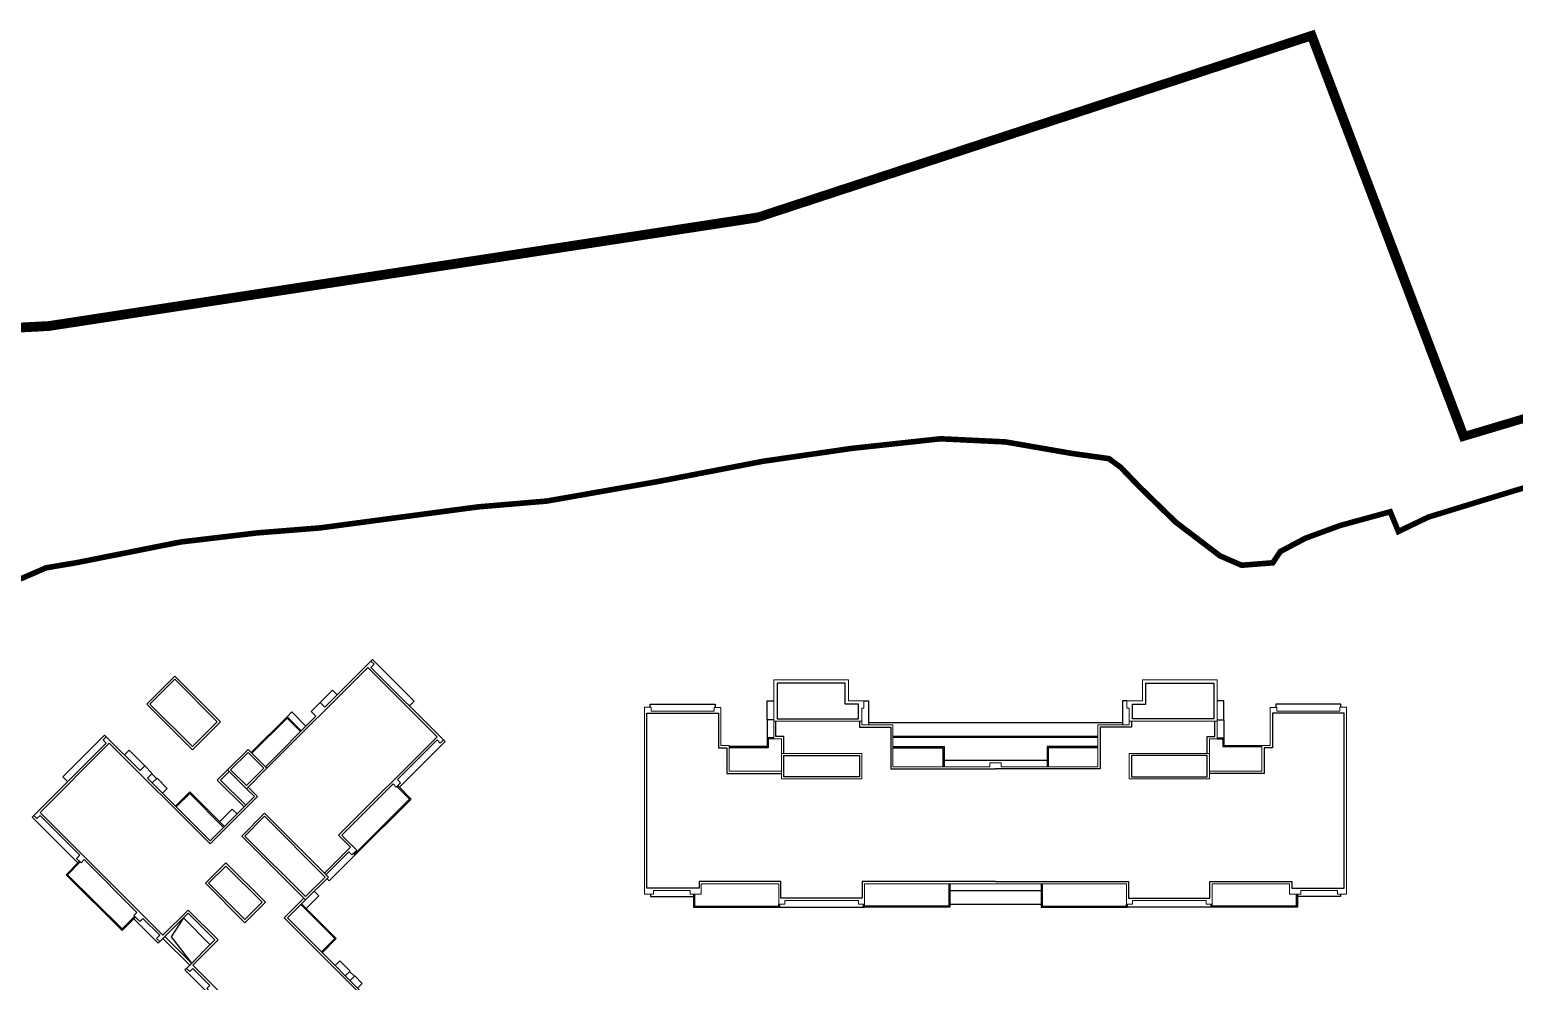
# Model space of a CAD drawing. Header units: millimetres. Extents: x 12325263 to 13848842, y -1463133 to 573208.
# Drawn here: x 12639138 to 12644135, y -1042932 to -1039730 of the extents above; entities that cross this region are included whole.
import ezdxf
from ezdxf.lldxf.tags import DXFTag

# ---------------------------------------------------------------- set-up
doc = ezdxf.new("R2010")
doc.units = ezdxf.units.MM
doc.header["$LTSCALE"] = 1000
doc.linetypes.add('示意图$0$DASHDOT', pattern=[25.4, 12.7, -6.35, 0, -6.35])
for name, color, linetype in [('图签 A1$0$净用地范围线', 6, 'Continuous'), ('建筑轮廓-首层平台', 90, 'Continuous'), ('示意图$0$WALL', 4, 'Continuous'), ('示意图$0$净用地范围线', 6, 'Continuous'), ('示意图$0$图签 A1$0$净用地范围线', 6, 'Continuous'), ('示意图$0$建筑轮廓-窗-阳台', 255, 'Continuous'), ('示意图$0$建筑轮廓-首层平台', 90, 'Continuous')]:
    doc.layers.add(name, color=color, linetype=linetype)
doc.layers.add('示意图$0$建筑轮廓-塔楼', color=4, linetype='Continuous', lineweight=0)
tags = doc.linetypes.add('图签 A1$0$DASHDOT', pattern=[1, 0.5, -0.25, 0, -0.25]).pattern_tags.tags
tags[10:11] = [DXFTag(74, 4), DXFTag(75, 0), DXFTag(340, '0'), DXFTag(46, 1.0), DXFTag(50, 0.0), DXFTag(44, 0.0), DXFTag(45, 0.0)]
tags[8:9] = [DXFTag(74, 4), DXFTag(75, 0), DXFTag(340, '0'), DXFTag(46, 1.0), DXFTag(50, 0.0), DXFTag(44, 0.0), DXFTag(45, 0.0)]
tags[6:7] = [DXFTag(74, 4), DXFTag(75, 0), DXFTag(340, '0'), DXFTag(46, 1.0), DXFTag(50, 0.0), DXFTag(44, 0.0), DXFTag(45, 0.0)]
tags[4:5] = [DXFTag(74, 4), DXFTag(75, 0), DXFTag(340, '0'), DXFTag(46, 1.0), DXFTag(50, 0.0), DXFTag(44, 0.0), DXFTag(45, 0.0)]
tags = doc.linetypes.add('示意图$0$图签 A1$0$DASHDOT', pattern=[1, 0.5, -0.25, 0, -0.25]).pattern_tags.tags
tags[10:11] = [DXFTag(74, 4), DXFTag(75, 0), DXFTag(340, '0'), DXFTag(46, 1.0), DXFTag(50, 0.0), DXFTag(44, 0.0), DXFTag(45, 0.0)]
tags[8:9] = [DXFTag(74, 4), DXFTag(75, 0), DXFTag(340, '0'), DXFTag(46, 1.0), DXFTag(50, 0.0), DXFTag(44, 0.0), DXFTag(45, 0.0)]
tags[6:7] = [DXFTag(74, 4), DXFTag(75, 0), DXFTag(340, '0'), DXFTag(46, 1.0), DXFTag(50, 0.0), DXFTag(44, 0.0), DXFTag(45, 0.0)]
tags[4:5] = [DXFTag(74, 4), DXFTag(75, 0), DXFTag(340, '0'), DXFTag(46, 1.0), DXFTag(50, 0.0), DXFTag(44, 0.0), DXFTag(45, 0.0)]

# ---------------------------------------------------------------- blocks, each defined once
blk = doc.blocks.new('示意图$0$444444#')
at = {"layer": '示意图$0$建筑轮廓-塔楼'}
for points in [[(712059.77, 2542305.18), (712059.77, 2542308.78), (712059.07, 2542308.78), (712059.07, 2542314.08), (712065.77, 2542314.08), (712065.77, 2542312.18), (712067.17, 2542312.18), (712067.17, 2542311.53), (712066.97, 2542311.53), (712066.97, 2542310.03), (712069.77, 2542310.03), (712069.77, 2542306.28), (712078.47, 2542306.28), (712078.47, 2542306.63), (712078.97, 2542306.63)], [(712065.77, 2542312.18), (712065.77, 2542314.08), (712059.07, 2542314.08), (712059.07, 2542310.38), (712066.97, 2542310.38), (712066.97, 2542311.53), (712067.17, 2542311.53), (712067.17, 2542312.18), (712065.77, 2542312.18)], [(712098.17, 2542305.18), (712098.17, 2542308.78), (712098.87, 2542308.78), (712098.87, 2542314.08), (712092.17, 2542314.08), (712092.17, 2542312.18), (712090.77, 2542312.18), (712090.77, 2542311.53), (712090.97, 2542311.53), (712090.97, 2542310.03), (712088.17, 2542310.03), (712088.17, 2542306.28), (712079.47, 2542306.28), (712079.47, 2542306.63), (712078.97, 2542306.63)], [(712092.17, 2542312.18), (712092.17, 2542314.08), (712098.87, 2542314.08), (712098.87, 2542310.38), (712090.97, 2542310.38), (712090.97, 2542311.53), (712090.77, 2542311.53), (712090.77, 2542312.18), (712092.17, 2542312.18)], [(712047.47, 2542311.63), (712048.07, 2542311.63), (712048.07, 2542311.28), (712053.72, 2542311.28), (712053.72, 2542311.58), (712054.32, 2542311.58), (712054.32, 2542308.18), (712055.07, 2542308.18), (712055.07, 2542305.88), (712059.77, 2542305.88)], [(712078.97, 2542295.78), (712067.22, 2542295.78), (712067.22, 2542293.93), (712066.67, 2542293.93), (712066.67, 2542294.28), (712060.07, 2542294.28), (712060.07, 2542293.93), (712059.52, 2542293.93), (712059.52, 2542295.78), (712052.57, 2542295.78), (712052.57, 2542294.83), (712051.57, 2542294.83), (712051.57, 2542295.18), (712048.27, 2542295.18), (712048.27, 2542294.83), (712047.47, 2542294.83), (712047.47, 2542311.63)], [(712078.97, 2542295.78), (712090.72, 2542295.78), (712090.72, 2542293.93), (712091.27, 2542293.93), (712091.27, 2542294.28), (712097.87, 2542294.28), (712097.87, 2542293.93), (712098.42, 2542293.93), (712098.42, 2542295.78), (712105.37, 2542295.78), (712105.37, 2542294.83), (712106.37, 2542294.83), (712106.37, 2542295.18), (712109.67, 2542295.18), (712109.67, 2542294.83), (712110.47, 2542294.83), (712110.47, 2542311.63)], [(712110.47, 2542311.63), (712109.87, 2542311.63), (712109.87, 2542311.28), (712104.22, 2542311.28), (712104.22, 2542311.58), (712103.62, 2542311.58), (712103.62, 2542308.18), (712102.87, 2542308.18), (712102.87, 2542305.88), (712098.17, 2542305.88)], [(712066.77, 2542307.28), (712066.77, 2542305.38), (712059.97, 2542305.38), (712059.97, 2542307.28)]]:
    blk.add_lwpolyline(points, dxfattribs=at)
for points in [[(712059.77, 2542307.48), (712066.97, 2542307.48), (712066.97, 2542305.18), (712059.77, 2542305.18)], [(712098.17, 2542307.48), (712090.97, 2542307.48), (712090.97, 2542305.18), (712098.17, 2542305.18)]]:
    blk.add_lwpolyline(points, close=True, dxfattribs=at)
at = {"layer": '示意图$0$建筑轮廓-窗-阳台'}
for points in [[(712065.47, 2542311.88), (712065.47, 2542313.78), (712059.37, 2542313.78), (712059.37, 2542310.58), (712066.67, 2542310.58), (712066.67, 2542311.83), (712066.67, 2542311.83), (712066.67, 2542311.88)], [(712092.47, 2542311.88), (712092.47, 2542313.78), (712098.57, 2542313.78), (712098.57, 2542310.58), (712091.27, 2542310.58), (712091.27, 2542311.83), (712091.27, 2542311.83), (712091.27, 2542311.88)], [(712059.97, 2542307.28), (712066.77, 2542307.28), (712066.77, 2542305.38), (712059.97, 2542305.38)], [(712097.97, 2542307.28), (712091.17, 2542307.28), (712091.17, 2542305.38), (712097.97, 2542305.38)]]:
    blk.add_lwpolyline(points, close=True, dxfattribs=at)
for points in [[(712047.97, 2542311.63), (712047.97, 2542311.88), (712053.82, 2542311.88), (712053.82, 2542311.58)], [(712058.47, 2542310.48), (712058.47, 2542312.18), (712059.07, 2542312.18)], [(712067.17, 2542312.18), (712067.57, 2542312.18), (712067.57, 2542310.03)], [(712090.77, 2542312.18), (712090.37, 2542312.18), (712090.37, 2542310.03)], [(712099.47, 2542310.48), (712099.47, 2542312.18), (712098.87, 2542312.18)], [(712109.97, 2542311.63), (712109.97, 2542311.88), (712104.12, 2542311.88), (712104.12, 2542311.58)], [(712078.97, 2542295.98), (712067.02, 2542295.98), (712067.02, 2542294.48), (712059.72, 2542294.48), (712059.72, 2542295.98), (712052.37, 2542295.98), (712052.37, 2542295.38), (712047.67, 2542295.38), (712047.67, 2542311.08), (712054.12, 2542311.08), (712054.12, 2542307.98), (712054.87, 2542307.98), (712054.87, 2542305.68), (712059.77, 2542305.68)], [(712059.07, 2542310.48), (712058.47, 2542310.48), (712058.47, 2542308.08), (712055.07, 2542308.08)], [(712078.97, 2542295.98), (712090.92, 2542295.98), (712090.92, 2542294.48), (712098.22, 2542294.48), (712098.22, 2542295.98), (712105.57, 2542295.98), (712105.57, 2542295.38), (712110.27, 2542295.38), (712110.27, 2542311.08), (712103.82, 2542311.08), (712103.82, 2542307.98), (712103.07, 2542307.98), (712103.07, 2542305.68), (712098.17, 2542305.68)], [(712098.87, 2542310.48), (712099.47, 2542310.48), (712099.47, 2542308.18), (712102.87, 2542308.18)], [(712059.97, 2542307.48), (712059.97, 2542308.98), (712059.27, 2542308.98), (712059.27, 2542310.38)], [(712066.77, 2542310.38), (712066.77, 2542309.83), (712069.57, 2542309.83), (712069.57, 2542306.08), (712078.97, 2542306.08)], [(712067.57, 2542310.25), (712090.37, 2542310.25)], [(712091.17, 2542310.38), (712091.17, 2542309.83), (712088.37, 2542309.83), (712088.37, 2542306.08), (712078.97, 2542306.08)], [(712097.97, 2542307.48), (712097.97, 2542308.98), (712098.67, 2542308.98), (712098.67, 2542310.38)], [(712059.07, 2542308.78), (712058.57, 2542308.78), (712058.57, 2542307.98), (712055.07, 2542307.98)], [(712059.07, 2542308.88), (712058.47, 2542308.88)], [(712069.77, 2542309.03), (712088.17, 2542309.03)], [(712069.77, 2542308.93), (712088.17, 2542308.93)], [(712069.77, 2542308.08), (712074.35, 2542308.08), (712074.35, 2542306.28)], [(712069.77, 2542307.98), (712074.25, 2542307.98), (712074.25, 2542306.28)], [(712088.17, 2542308.08), (712083.6, 2542308.08), (712083.6, 2542306.28)], [(712088.17, 2542307.98), (712083.7, 2542307.98), (712083.7, 2542306.28)], [(712098.87, 2542308.88), (712099.47, 2542308.88)], [(712098.87, 2542308.78), (712099.37, 2542308.78), (712099.37, 2542308.08), (712102.87, 2542308.08)], [(712074.35, 2542306.88), (712083.6, 2542306.88)], [(712091.17, 2542307.28), (712091.17, 2542305.38), (712097.97, 2542305.38), (712097.97, 2542307.28)], [(712048.02, 2542294.83), (712048.02, 2542294.63), (712051.87, 2542294.63)], [(712051.87, 2542294.83), (712051.87, 2542293.68), (712059.62, 2542293.68), (712059.62, 2542293.93)], [(712051.97, 2542294.83), (712051.97, 2542293.78), (712059.52, 2542293.78), (712059.52, 2542293.93)], [(712074.87, 2542295.78), (712074.87, 2542293.68), (712067.12, 2542293.68), (712067.12, 2542293.93)], [(712074.77, 2542295.78), (712074.77, 2542293.78), (712067.22, 2542293.78), (712067.22, 2542293.93)], [(712074.87, 2542295.18), (712083.07, 2542295.18)], [(712083.07, 2542295.78), (712083.07, 2542293.68), (712090.82, 2542293.68), (712090.82, 2542293.93)], [(712083.17, 2542295.78), (712083.17, 2542293.78), (712090.72, 2542293.78), (712090.72, 2542293.93)], [(712106.07, 2542294.83), (712106.07, 2542293.68), (712098.32, 2542293.68), (712098.32, 2542293.93)], [(712105.97, 2542294.83), (712105.97, 2542293.78), (712098.42, 2542293.78), (712098.42, 2542293.93)], [(712109.93, 2542294.83), (712109.93, 2542294.63), (712106.08, 2542294.63)], [(712059.62, 2542293.68), (712067.22, 2542293.68)], [(712074.88, 2542293.93), (712083.07, 2542293.93)], [(712098.32, 2542293.68), (712090.72, 2542293.68)]]:
    blk.add_lwpolyline(points, dxfattribs=at)
blk = doc.blocks.new('示意图$0$111717')
at = {"color": 0, "linetype": 'ByBlock'}
for points in [[(712469.1, 2542320.55), (712469.52, 2542320.98), (712470.94, 2542319.56)], [(712471.57, 2542318.85), (712472, 2542318.43)], [(712489.32, 2542301.11), (712489.75, 2542300.68)]]:
    blk.add_lwpolyline(points, dxfattribs=at)
at = {"layer": '示意图$0$WALL'}
for points in [[(712485.36, 2542307.54), (712483.74, 2542305.92), (712488.01, 2542301.64), (712488.44, 2542302.06), (712489.36, 2542301.14), (712488.93, 2542300.72), (712493.07, 2542296.58), (712492.79, 2542296.3), (712492.5, 2542296.58), (712486, 2542290.08), (712485.72, 2542290.36), (712486, 2542290.64), (712482.43, 2542294.21), (712482.14, 2542293.93), (712481.76, 2542294.32), (712482.04, 2542294.6), (712477.3, 2542299.34), (712477.02, 2542299.06), (712476.49, 2542299.59), (712476.77, 2542299.87), (712475.25, 2542301.39), (712474.97, 2542301.11), (712474.68, 2542301.39), (712477.23, 2542303.94), (712474.83, 2542306.34), (712472.28, 2542303.79), (712472, 2542304.08), (712472.28, 2542304.36), (712470.76, 2542305.88), (712470.48, 2542305.6), (712469.95, 2542306.13), (712470.23, 2542306.41), (712465.49, 2542311.15), (712465.21, 2542310.87), (712464.82, 2542311.25), (712465.1, 2542311.54), (712461.53, 2542315.11), (712461.25, 2542314.83), (712460.97, 2542315.11)], [(712489.36, 2542300.29), (712489.78, 2542300.72), (712490.45, 2542300.05), (712490.03, 2542299.62)]]:
    blk.add_lwpolyline(points, dxfattribs=at)
for points in [[(712479.63, 2542313.27), (712481.68, 2542315.32), (712487.41, 2542309.59), (712485.36, 2542307.54)], [(712476.38, 2542309.03), (712479.92, 2542305.49), (712481.76, 2542307.33), (712478.22, 2542310.87)]]:
    blk.add_lwpolyline(points, close=True, dxfattribs=at)
at = {"layer": '示意图$0$建筑轮廓-塔楼'}
for points in [[(712487.2, 2542309.81), (712489.25, 2542311.86), (712489.53, 2542311.57), (712489.96, 2542312), (712488.9, 2542313.06), (712488.9, 2542313.06), (712488.61, 2542313.34), (712493.21, 2542317.94), (712493.49, 2542317.65), (712493.88, 2542318.04), (712493.6, 2542318.33), (712497.17, 2542321.9), (712497.45, 2542321.61), (712497.74, 2542321.9), (712491.23, 2542328.4), (712491.51, 2542328.68), (712491.23, 2542328.97), (712487.09, 2542324.83), (712486.67, 2542325.26), (712485.86, 2542324.44), (712486.28, 2542324.02), (712481.76, 2542319.49)], [(712475.21, 2542321.01), (712471.11, 2542325.11), (712473.62, 2542327.63), (712477.73, 2542323.52), (712475.21, 2542321.01)], [(712471.18, 2542318.47), (712471.61, 2542318.89), (712470.94, 2542319.56), (712470.51, 2542319.14), (712467.47, 2542322.18), (712467.19, 2542321.9), (712467.47, 2542321.61), (712460.97, 2542315.11)], [(712480.06, 2542317.51), (712480.77, 2542316.81), (712476.81, 2542312.85), (712472.53, 2542317.12), (712472.95, 2542317.55), (712472.03, 2542318.47), (712471.61, 2542318.04), (712471.18, 2542318.47)], [(712478.36, 2542319.21), (712477.44, 2542318.29), (712479.85, 2542315.89)]]:
    blk.add_lwpolyline(points, dxfattribs=at)
blk.add_lwpolyline([(712481.9, 2542319.35), (712480.2, 2542321.05), (712478.36, 2542319.21), (712480.06, 2542317.51)], close=True, dxfattribs=at)
at = {"layer": '示意图$0$建筑轮廓-窗-阳台'}
for points in [[(712487.06, 2542309.95), (712489.39, 2542312.28), (712488.61, 2542313.06), (712488.61, 2542313.06), (712488.33, 2542313.34), (712497.17, 2542322.18), (712490.95, 2542328.4), (712481.9, 2542319.35)], [(712494.7, 2542324.94), (712495.12, 2542325.36), (712491.37, 2542329.11), (712491.23, 2542328.97)], [(712486.67, 2542325.26), (712487.77, 2542326.35), (712488.19, 2542325.93)], [(712480.47, 2542320.78), (712483.7, 2542323.98), (712484.97, 2542322.71)], [(712480.54, 2542320.71), (712483.7, 2542323.84), (712484.9, 2542322.64)], [(712483.7, 2542323.98), (712484.12, 2542324.41), (712485.4, 2542323.13)], [(712480.2, 2542317.65), (712481.05, 2542316.81), (712476.81, 2542312.56), (712467.75, 2542321.61), (712461.53, 2542315.39), (712472.56, 2542304.36), (712474.83, 2542306.62), (712477.51, 2542303.94), (712475.25, 2542301.67), (712486.28, 2542290.64), (712492.5, 2542296.87), (712483.45, 2542305.92), (712485.22, 2542307.68)], [(712464.01, 2542318.15), (712463.58, 2542318.57), (712467.33, 2542322.32), (712467.47, 2542322.18)], [(712497.74, 2542321.9), (712497.88, 2542321.76), (712493.78, 2542317.65)], [(712478.5, 2542319.07), (712477.72, 2542318.29), (712479.99, 2542316.03)], [(712471.61, 2542318.04), (712472.77, 2542316.88)], [(712473.69, 2542315.96), (712474.97, 2542317.23), (712478.08, 2542314.12)], [(712489.67, 2542311.71), (712489.82, 2542311.57), (712494.84, 2542316.59), (712493.63, 2542317.8)], [(712489.75, 2542311.79), (712489.82, 2542311.71), (712494.7, 2542316.59), (712493.56, 2542317.72)], [(712473.76, 2542315.89), (712474.97, 2542317.09), (712478.01, 2542314.05)], [(712460.97, 2542315.11), (712460.82, 2542314.97), (712464.93, 2542310.87)], [(712477.65, 2542314.54), (712478.79, 2542315.67), (712479.21, 2542315.25)], [(712465.07, 2542311.01), (712463.87, 2542309.8), (712468.89, 2542304.78), (712470.09, 2542305.99)], [(712465.14, 2542310.94), (712464.01, 2542309.8), (712468.89, 2542304.93), (712470.02, 2542306.06)], [(712487.27, 2542309.45), (712487.48, 2542309.24), (712489.82, 2542311.57)], [(712486.14, 2542308.32), (712486.56, 2542307.9), (712485.43, 2542306.76)], [(712486.78, 2542302.88), (712487.98, 2542304.08), (712484.94, 2542307.12)], [(712486.85, 2542302.8), (712488.12, 2542304.08), (712485.01, 2542307.19)], [(712469.95, 2542305.84), (712472.14, 2542303.65), (712472.28, 2542303.79)], [(712474.4, 2542305.92), (712473.29, 2542304.23), (712475.14, 2542301.85)], [(712474.4, 2542305.92), (712476.81, 2542303.51)], [(712472.56, 2542304.08), (712474.97, 2542301.67)], [(712472.74, 2542304.25), (712475.14, 2542301.85)], [(712474.68, 2542301.39), (712474.54, 2542301.25), (712476.74, 2542299.06)], [(712488.93, 2542300.72), (712488.01, 2542301.64)], [(712476.88, 2542299.2), (712475.67, 2542298), (712480.7, 2542292.98), (712481.9, 2542294.18)], [(712476.95, 2542299.13), (712475.82, 2542298), (712480.7, 2542293.12), (712481.83, 2542294.25)], [(712489.04, 2542293.12), (712489.46, 2542292.69), (712493.21, 2542296.44), (712493.07, 2542296.58)], [(712481.76, 2542294.04), (712485.86, 2542289.94), (712485.99, 2542290.07)]]:
    blk.add_lwpolyline(points, dxfattribs=at)
for points in [[(712475.21, 2542321.29), (712471.4, 2542325.11), (712473.62, 2542327.34), (712477.44, 2542323.52)], [(712480.06, 2542317.8), (712481.61, 2542319.35), (712480.2, 2542320.77), (712478.64, 2542319.21)], [(712479.92, 2542313.27), (712481.68, 2542315.04), (712487.13, 2542309.59), (712485.36, 2542307.83)], [(712476.66, 2542309.03), (712479.92, 2542305.77), (712481.47, 2542307.33), (712478.22, 2542310.58)]]:
    blk.add_lwpolyline(points, close=True, dxfattribs=at)
blk = doc.blocks.new('示意图')
at = {"layer": '示意图$0$净用地范围线', "linetype": '示意图$0$DASHDOT', "ltscale": 0.2, "const_width": 0.5}
blk.add_lwpolyline([(711618.85, 2542344.85), (711615.79, 2542343.92), (711609.17, 2542341.89), (711606.49, 2542340.6), (711605.76, 2542342.37), (711601.27, 2542341.14), (711598.15, 2542340), (711595.89, 2542338.8), (711595.22, 2542337.79), (711592.42, 2542337.57), (711590.47, 2542338.42), (711586.49, 2542341.45), (711583.2, 2542344.66), (711581.58, 2542346.35), (711580.51, 2542347.14), (711577.21, 2542347.6), (711571.21, 2542348.64), (711565.4, 2542348.92), (711557.45, 2542348.06), (711549.46, 2542346.9), (711540.07, 2542345.09), (711530.06, 2542343.33), (711523.91, 2542342.81), (711509.69, 2542340.92), (711504.04, 2542340.47), (711497.21, 2542339.66), (711487.9, 2542337.81), (711485.13, 2542337.34), (711482.82, 2542336.34)], dxfattribs=at)
at = {"layer": '示意图$0$图签 A1$0$净用地范围线', "color": 1, "linetype": '示意图$0$图签 A1$0$DASHDOT', "ltscale": 10, "const_width": 0.5}
blk.add_lwpolyline([(711673.28, 2542181.81, -0.027114), (711674.79, 2542367.88), (711612.48, 2542349.31), (711598.82, 2542385.32), (711549.02, 2542368.98), (711485.39, 2542359.23), (711475.39, 2542358.7), (711476.77, 2542157.32), (711486.69, 2542149.05), (711673.28, 2542181.81)], format="xyb", close=True, dxfattribs=at)
at = {"layer": '示意图$0$建筑轮廓-窗-阳台'}
blk.add_blockref('示意图$0$444444#', (-508.64, 13.21), dxfattribs=at)
at = {"layer": '示意图$0$建筑轮廓-首层平台'}
blk.add_blockref('示意图$0$111717', (-976.95, 0), dxfattribs=at)
blk = doc.blocks.new('A$C68E668AA')
at = {"layer": '图签 A1$0$净用地范围线', "color": 1, "linetype": '图签 A1$0$DASHDOT', "ltscale": 0.3, "const_width": 0.0625}
blk.add_lwpolyline([(23.321, 4.097, -0.027114), (23.511, 27.355), (15.721, 25.034), (14.014, 29.536), (7.789, 27.493), (-0.165, 26.275), (-1.415, 26.208), (-1.242, 1.036), (-0.002, 0.002), (23.321, 4.097)], format="xyb", close=True, dxfattribs=at)
at = {"xscale": 0.125236813593198, "yscale": 0.125236813593198, "zscale": 0.125236813593198, "rotation": 1.642517962813575e-05}
blk.add_blockref('示意图', (-89104.235, -318370.672), dxfattribs=at)
blk = doc.blocks.new('A$C15443CC7')
at = {"layer": '建筑轮廓-首层平台', "xscale": 299.4327128270858, "yscale": 299.4327128270858, "zscale": 299.4327128270858}
blk.add_blockref('A$C68E668AA', (168760.7, 110006.2), dxfattribs=at)

msp = doc.modelspace()

# ---------------------------------------------------------------- block references
msp.add_blockref('A$C15443CC7', (12470491.6, -1158608))

doc.saveas('drawing.dxf')
